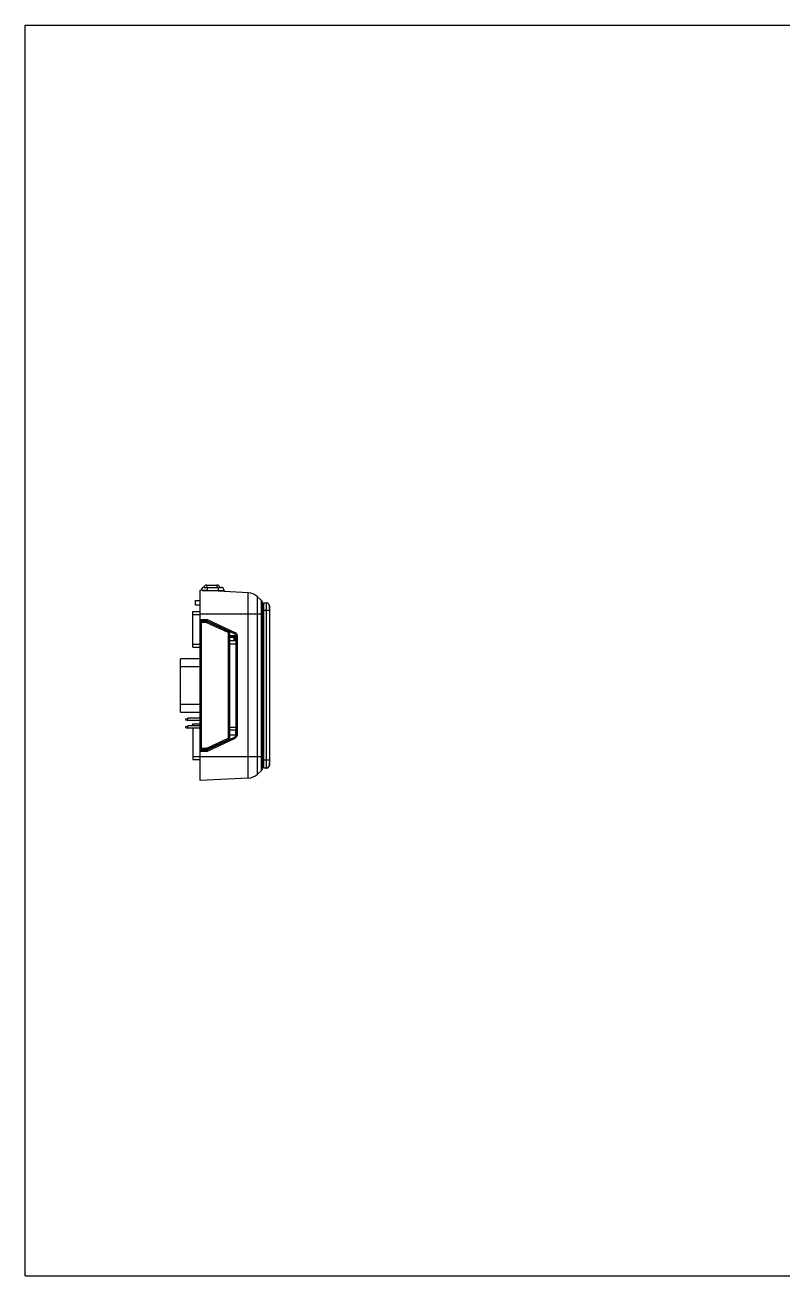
# Model space of a CAD drawing. Header units: millimetres. Extents: x -72 to 405, y 0 to 210.
# Drawn here: x -71.7 to 55.6, y 0 to 210 of the extents above; entities that cross this region are included whole.
import ezdxf

# ---------------------------------------------------------------- set-up
doc = ezdxf.new("R2010")
doc.units = ezdxf.units.MM
doc.header["$LTSCALE"] = 16.335
doc.layers.get('0').update_dxf_attribs({"linetype": 'CONTINUOUS'})
doc.layers.add('INTFCLR_31664_13_1', color=7, linetype='CONTINUOUS')

msp = doc.modelspace()

# ---------------------------------------------------------------- linework, layer by layer
at = {"color": 7, "linetype": 'Continuous'}
for p, q in [((-71.741, 0), (-71.741, 210)), ((-71.741, 210), (405.467, 210)), ((-41.628, 115.59), (-38.808, 115.59)), ((-41.208, 115.99), (-41.208, 115.59)), ((-41.208, 115.99), (-39.508, 115.99)), ((-41.128, 115.59), (-41.128, 115.044)), ((-39.508, 115.99), (-39.508, 115.59)), ((-39.308, 115.59), (-39.308, 114.949)), ((-42.308, 83.154), (-42.308, 115.106)), ((-34.255, 114.684), (-42.308, 115.106)), ((-41.998, 115.09), (-38.308, 115.09)), ((-38.308, 115.09), (-38.308, 114.896)), ((-34.255, 83.576), (-34.255, 114.684)), ((-32.693, 84.233), (-32.693, 114.027)), ((-32.084, 113.466), (-32.693, 114.027)), ((-32.084, 113.466), (-32.084, 84.793)), ((-43.558, 105.55), (-43.558, 111.55)), ((-43.558, 111.55), (-42.308, 111.55)), ((-43.128, 112.59), (-43.128, 113.39)), ((-43.128, 113.39), (-42.308, 113.39)), ((-42.308, 112.59), (-43.128, 112.59)), ((-31.858, 85.308), (-31.858, 112.951)), ((-31.608, 112.74), (-31.858, 112.74)), ((-30.658, 111.69), (-31.858, 111.69)), ((-31.608, 112.99), (-31.158, 112.99)), ((-31.608, 85.27), (-31.608, 112.99)), ((-31.158, 85.27), (-31.158, 112.99)), ((-30.658, 111.99), (-30.658, 86.27)), ((-43.558, 111.05), (-42.308, 111.05)), ((-31.858, 111.09), (-42.308, 111.09)), ((-42.308, 110.19), (-41.153, 110.19)), ((-42.308, 109.99), (-41.208, 109.99)), ((-42.308, 109.686), (-42.097, 109.686)), ((-42.125, 109.886), (-42.104, 109.886)), ((-41.207, 109.871), (-42.104, 109.886)), ((-41.2, 109.671), (-42.097, 109.686)), ((-42.097, 88.573), (-42.097, 109.686)), ((-42.003, 109.885), (-42.003, 109.99)), ((-41.208, 109.99), (-36.597, 107.851)), ((-37.597, 107.999), (-41.2, 109.671)), ((-41.153, 110.19), (-36.503, 108.033)), ((-37.524, 108.181), (-41.126, 109.852)), ((-39.308, 109.009), (-39.308, 109.109)), ((-38.308, 108.545), (-38.308, 108.645)), ((-37.408, 107.999), (-37.597, 107.999)), ((-37.597, 107.999), (-37.597, 90.26)), ((-37.408, 107.999), (-37.408, 90.26)), ((-36.308, 107.49), (-37.408, 107.49)), ((-36.408, 107.49), (-36.408, 107.339)), ((-36.097, 107.398), (-36.308, 107.398)), ((-36.308, 107.398), (-36.308, 90.862)), ((-36.097, 107.398), (-36.097, 90.862)), ((-43.558, 106.05), (-42.308, 106.05)), ((-43.558, 105.55), (-42.308, 105.55)), ((-36.308, 106.63), (-37.408, 106.63)), ((-37.408, 106.13), (-36.308, 106.13)), ((-42.308, 103.6), (-45.608, 103.6)), ((-45.608, 94.66), (-45.608, 103.6)), ((-45.608, 102.3), (-42.308, 102.3)), ((-42.308, 95.96), (-45.608, 95.96)), ((-45.608, 94.66), (-42.308, 94.66)), ((-44.808, 93.479), (-44.408, 93.625)), ((-44.808, 93.479), (-44.808, 93.37)), ((-44.808, 93.37), (-44.408, 93.225)), ((-42.308, 93.625), (-44.408, 93.625)), ((-44.408, 93.225), (-44.408, 93.625)), ((-42.308, 93.225), (-44.408, 93.225)), ((-43.558, 92.71), (-42.308, 92.71)), ((-43.558, 92.355), (-43.558, 92.71)), ((-44.808, 92.209), (-44.408, 92.355)), ((-44.808, 92.209), (-44.808, 92.1)), ((-44.808, 92.1), (-44.408, 91.955)), ((-42.308, 92.355), (-44.408, 92.355)), ((-44.408, 91.955), (-44.408, 92.355)), ((-42.308, 91.955), (-44.408, 91.955)), ((-43.558, 91.955), (-43.558, 86.71)), ((-36.597, 90.408), (-41.208, 88.27)), ((-37.408, 92.13), (-36.308, 92.13)), ((-36.308, 91.63), (-37.408, 91.63)), ((-36.308, 90.77), (-37.408, 90.77)), ((-36.408, 91.63), (-36.408, 90.77)), ((-36.097, 90.862), (-36.308, 90.862)), ((-42.308, 88.573), (-42.097, 88.573)), ((-41.208, 88.27), (-42.308, 88.27)), ((-42.125, 88.374), (-42.104, 88.373)), ((-41.207, 88.389), (-42.104, 88.373)), ((-41.2, 88.589), (-42.097, 88.573)), ((-42.003, 88.375), (-42.003, 88.27)), ((-41.2, 88.589), (-37.597, 90.26)), ((-36.503, 90.227), (-41.153, 88.07)), ((-37.524, 90.079), (-41.126, 88.408)), ((-39.308, 89.251), (-39.308, 89.151)), ((-38.308, 89.615), (-38.308, 89.715)), ((-37.408, 90.26), (-37.597, 90.26)), ((-43.558, 87.21), (-42.308, 87.21)), ((-43.558, 86.71), (-42.308, 86.71)), ((-41.153, 88.07), (-42.308, 88.07)), ((-31.858, 87.17), (-42.308, 87.17)), ((-30.658, 86.57), (-31.858, 86.57)), ((-32.084, 84.793), (-32.693, 84.233)), ((-31.608, 85.52), (-31.858, 85.52)), ((-31.158, 85.27), (-31.608, 85.27)), ((-34.255, 83.576), (-42.308, 83.154)), ((-71.741, 0), (405.467, 0))]:
    msp.add_line(p, q, dxfattribs=at)
for centre, radius, start, end in [((-41.628, 115.09), 0.5, 90, 179.21914), ((-41.208, 115.49), 0.5, 90, 169.54822), ((-39.508, 115.49), 0.5, 11.5448, 90), ((-38.808, 115.09), 0.5, 0, 90), ((-34.386, 112.187), 2.5, 47.37776, 87), ((-32.558, 112.951), 0.7, 0, 47.37776), ((-31.133, 112.654), 0.336, 57.89975, 64.89203), ((-31.235, 112.531), 0.496, 36.31318, 41.97294), ((-31.537, 112.365), 0.842, 21.2942, 24.14041), ((-32.185, 112.177), 1.518, 10.25325, 11.89251), ((-33.146, 112.054), 2.487, 3.73789, 5.13178), ((-42.108, 109.686), 0.2, 94.99635, 180), ((-40.188, 85.977), 23.915, 92.25026, 92.44392), ((-41.211, 109.671), 0.2, 65.11504, 89), ((-40.279, 88.337), 21.553, 91.82385, 92.2538), ((-37.608, 107.999), 0.2, 0, 65.11504), ((-36.808, 107.398), 0.5, 0, 65.11504), ((-36.795, 107.402), 0.695, 63.80912, 65.1098), ((-36.799, 107.395), 0.704, 50.9413, 63.79081), ((-36.808, 90.862), 0.5, 294.88496, 360), ((-36.799, 90.865), 0.703, 296.13093, 308.54171), ((-42.108, 88.573), 0.2, 180, 265.00365), ((-41.211, 88.589), 0.2, 271, 294.88496), ((-37.608, 90.26), 0.2, 294.88496, 360), ((-36.795, 90.857), 0.695, 294.88868, 296.11368), ((-34.386, 86.072), 2.5, 273, 312.62224), ((-32.558, 85.308), 0.7, 312.62224, 360), ((-31.133, 85.606), 0.336, 295.10797, 302.10025), ((-31.235, 85.728), 0.496, 318.02706, 323.68682), ((-31.537, 85.895), 0.842, 335.85959, 338.7058), ((-32.185, 86.083), 1.518, 348.10749, 349.74675), ((-33.146, 86.205), 2.487, 354.86822, 356.26211)]:
    msp.add_arc(centre, radius, start, end, dxfattribs=at)
for points, knots in [([(-30.658, 111.99), (-30.657, 112.239), (-30.69, 112.596), (-30.875, 112.912), (-31.046, 112.992), (-31.158, 112.991)], [0, 0, 0, 0, 0.4961285, 0.7799697, 1, 1, 1, 1]), ([(-31.158, 112.991), (-31.104, 112.992), (-31.003, 112.976), (-30.884, 112.892), (-30.801, 112.783), (-30.72, 112.605), (-30.666, 112.34), (-30.658, 112.118), (-30.658, 112)], [0, 0, 0, 0, 0.1302387, 0.2391487, 0.3468833, 0.4604951, 0.7127821, 1, 1, 1, 1]), ([(-31.158, 112.991), (-31.142, 112.991), (-31.084, 112.989), (-31.027, 112.975), (-30.99, 112.958)], [0, 0, 0, 0, 0.2822243, 1, 1, 1, 1]), ([(-30.835, 112.825), (-30.829, 112.817), (-30.803, 112.78), (-30.782, 112.74), (-30.769, 112.709)], [0, 0, 0, 0, 0.2450664, 1, 1, 1, 1]), ([(-30.753, 112.671), (-30.747, 112.657), (-30.726, 112.597), (-30.71, 112.536), (-30.7, 112.49)], [0, 0, 0, 0, 0.2418011, 1, 1, 1, 1]), ([(-30.691, 112.447), (-30.689, 112.433), (-30.679, 112.377), (-30.673, 112.32), (-30.669, 112.277)], [0, 0, 0, 0, 0.2436048, 1, 1, 1, 1]), ([(-30.664, 112.217), (-30.663, 112.199), (-30.659, 112.127), (-30.658, 112.055), (-30.658, 112)], [0, 0, 0, 0, 0.2441649, 1, 1, 1, 1]), ([(-42.097, 109.686), (-42.097, 109.712), (-42.097, 109.749), (-42.097, 109.796), (-42.098, 109.826), (-42.099, 109.85), (-42.1, 109.869), (-42.102, 109.879), (-42.103, 109.886), (-42.104, 109.886)], [0, 0, 0, 0, 0.3806501, 0.5534727, 0.7044727, 0.8284873, 0.9207185, 0.9781776, 1, 1, 1, 1]), ([(-41.208, 109.99), (-41.205, 109.995), (-41.199, 110.006), (-41.193, 110.026), (-41.184, 110.062), (-41.169, 110.118), (-41.159, 110.165), (-41.153, 110.19)], [0, 0, 0, 0, 0.08337, 0.1784063, 0.3036512, 0.6257232, 1, 1, 1, 1]), ([(-41.202, 109.844), (-41.203, 109.848), (-41.203, 109.854), (-41.204, 109.863), (-41.205, 109.868), (-41.206, 109.871), (-41.207, 109.871)], [0, 0, 0, 0, 0.4203838, 0.7281386, 0.9201606, 1, 1, 1, 1]), ([(-41.2, 109.77), (-41.2, 109.777), (-41.2, 109.802), (-41.201, 109.827), (-41.202, 109.844)], [0, 0, 0, 0, 0.297326, 1, 1, 1, 1]), ([(-41.2, 109.671), (-41.2, 109.679), (-41.199, 109.712), (-41.199, 109.746), (-41.2, 109.77)], [0, 0, 0, 0, 0.2591066, 1, 1, 1, 1]), ([(-41.165, 109.749), (-41.167, 109.743), (-41.179, 109.717), (-41.191, 109.691), (-41.2, 109.671)], [0, 0, 0, 0, 0.2385607, 1, 1, 1, 1]), ([(-41.126, 109.852), (-41.126, 109.852), (-41.126, 109.848), (-41.127, 109.843), (-41.13, 109.834), (-41.137, 109.816), (-41.148, 109.788), (-41.159, 109.763), (-41.165, 109.749)], [0, 0, 0, 0, 0.0207983, 0.0730711, 0.1578689, 0.2738404, 0.590298, 1, 1, 1, 1]), ([(-37.524, 108.181), (-37.522, 108.18), (-37.525, 108.173), (-37.527, 108.164), (-37.534, 108.147), (-37.542, 108.125), (-37.553, 108.098), (-37.572, 108.055), (-37.587, 108.022), (-37.597, 107.999)], [0, 0, 0, 0, 0.0212282, 0.0782703, 0.1703555, 0.2939486, 0.4446695, 0.6170454, 1, 1, 1, 1]), ([(-36.503, 108.033), (-36.514, 108.009), (-36.53, 107.975), (-36.551, 107.932), (-36.565, 107.905), (-36.577, 107.882), (-36.586, 107.866), (-36.592, 107.856), (-36.595, 107.852), (-36.597, 107.851), (-36.597, 107.851)], [0, 0, 0, 0, 0.3790306, 0.5519159, 0.7032755, 0.827764, 0.9204006, 0.9780462, 0.993296, 1, 1, 1, 1]), ([(-36.356, 107.941), (-36.276, 107.876), (-36.144, 107.709), (-36.097, 107.501), (-36.097, 107.398)], [0, 0, 0, 0, 0.4998465, 1, 1, 1, 1]), ([(-36.503, 90.227), (-36.514, 90.251), (-36.53, 90.285), (-36.551, 90.328), (-36.565, 90.355), (-36.577, 90.378), (-36.586, 90.394), (-36.592, 90.404), (-36.595, 90.407), (-36.597, 90.409), (-36.597, 90.408)], [0, 0, 0, 0, 0.3790306, 0.5519159, 0.7032755, 0.827764, 0.9204006, 0.9780462, 0.993296, 1, 1, 1, 1]), ([(-36.097, 90.862), (-36.097, 90.758), (-36.145, 90.548), (-36.28, 90.379), (-36.361, 90.315)], [0, 0, 0, 0, 0.5002384, 1, 1, 1, 1]), ([(-42.104, 88.373), (-42.104, 88.373), (-42.102, 88.377), (-42.101, 88.381), (-42.1, 88.39), (-42.099, 88.407), (-42.098, 88.435), (-42.097, 88.46), (-42.097, 88.473)], [0, 0, 0, 0, 0.0218408, 0.0743638, 0.158533, 0.273492, 0.5889987, 1, 1, 1, 1]), ([(-42.097, 88.473), (-42.097, 88.481), (-42.097, 88.515), (-42.097, 88.548), (-42.097, 88.573)], [0, 0, 0, 0, 0.2356481, 1, 1, 1, 1]), ([(-41.208, 88.27), (-41.205, 88.265), (-41.2, 88.255), (-41.194, 88.235), (-41.184, 88.199), (-41.17, 88.143), (-41.159, 88.095), (-41.153, 88.07)], [0, 0, 0, 0, 0.0769857, 0.1705319, 0.2960903, 0.6208064, 1, 1, 1, 1]), ([(-41.207, 88.389), (-41.206, 88.389), (-41.205, 88.392), (-41.204, 88.397), (-41.203, 88.406), (-41.202, 88.423), (-41.2, 88.451), (-41.2, 88.476), (-41.2, 88.49)], [0, 0, 0, 0, 0.0218254, 0.0743517, 0.1585399, 0.2735364, 0.5891167, 1, 1, 1, 1]), ([(-41.2, 88.49), (-41.2, 88.497), (-41.199, 88.531), (-41.2, 88.564), (-41.2, 88.589)], [0, 0, 0, 0, 0.2358094, 1, 1, 1, 1]), ([(-41.148, 88.472), (-41.152, 88.481), (-41.169, 88.52), (-41.186, 88.559), (-41.2, 88.589)], [0, 0, 0, 0, 0.2202734, 1, 1, 1, 1]), ([(-41.126, 88.408), (-41.126, 88.408), (-41.126, 88.41), (-41.127, 88.415), (-41.131, 88.428), (-41.138, 88.448), (-41.145, 88.463), (-41.148, 88.472)], [0, 0, 0, 0, 0.0219802, 0.0729942, 0.2681011, 0.581571, 1, 1, 1, 1]), ([(-37.597, 90.26), (-37.587, 90.237), (-37.572, 90.204), (-37.553, 90.162), (-37.542, 90.135), (-37.534, 90.113), (-37.527, 90.095), (-37.525, 90.086), (-37.522, 90.079), (-37.524, 90.079)], [0, 0, 0, 0, 0.3829547, 0.5553306, 0.7060514, 0.8296445, 0.9217297, 0.9787718, 1, 1, 1, 1]), ([(-30.658, 86.27), (-30.657, 86.021), (-30.69, 85.664), (-30.875, 85.348), (-31.046, 85.267), (-31.158, 85.269)], [0, 0, 0, 0, 0.4961285, 0.7799697, 1, 1, 1, 1]), ([(-31.158, 85.269), (-31.104, 85.268), (-31.003, 85.283), (-30.884, 85.368), (-30.801, 85.476), (-30.72, 85.655), (-30.666, 85.92), (-30.658, 86.142), (-30.658, 86.259)], [0, 0, 0, 0, 0.1302387, 0.2391487, 0.3468833, 0.4604951, 0.7127821, 1, 1, 1, 1]), ([(-30.664, 86.043), (-30.663, 86.061), (-30.659, 86.133), (-30.658, 86.205), (-30.658, 86.259)], [0, 0, 0, 0, 0.2441649, 1, 1, 1, 1]), ([(-31.158, 85.269), (-31.142, 85.269), (-31.084, 85.27), (-31.027, 85.284), (-30.99, 85.302)], [0, 0, 0, 0, 0.2822243, 1, 1, 1, 1]), ([(-30.835, 85.434), (-30.829, 85.443), (-30.803, 85.48), (-30.782, 85.52), (-30.769, 85.55)], [0, 0, 0, 0, 0.2450664, 1, 1, 1, 1]), ([(-30.753, 85.589), (-30.747, 85.603), (-30.726, 85.662), (-30.71, 85.723), (-30.7, 85.77)], [0, 0, 0, 0, 0.2418011, 1, 1, 1, 1]), ([(-30.691, 85.813), (-30.689, 85.826), (-30.679, 85.883), (-30.673, 85.94), (-30.669, 85.983)], [0, 0, 0, 0, 0.2436048, 1, 1, 1, 1])]:
    msp.add_open_spline(points, degree=3, knots=knots, dxfattribs=at)
for points in [[(-30.954, 112.938), (-30.922, 112.918), (-30.892, 112.892), (-30.866, 112.863)], [(-30.954, 85.321), (-30.922, 85.342), (-30.892, 85.368), (-30.866, 85.396)]]:
    msp.add_open_spline(points, degree=3, dxfattribs=at)
at = {"layer": 'INTFCLR_31664_13_1', "color": 7, "linetype": 'Continuous'}
for p, q in [((-36.558, 107.41), (-37.408, 107.41)), ((-36.508, 107.26), (-37.408, 107.26)), ((-37.408, 107.24), (-36.658, 107.24)), ((-37.242, 107.26), (-37.208, 107.24)), ((-36.508, 107.09), (-36.658, 107.24)), ((-36.658, 107.24), (-36.658, 106.63)), ((-36.508, 106.63), (-36.508, 107.26)), ((-36.358, 106.63), (-36.358, 107.21))]:
    msp.add_line(p, q, dxfattribs=at)
for centre, radius in [((-36.608, 107.16), 0.1), ((-36.558, 107.21), 0.2)]:
    msp.add_arc(centre, radius, 0, 90, dxfattribs=at)

doc.saveas('drawing.dxf')
